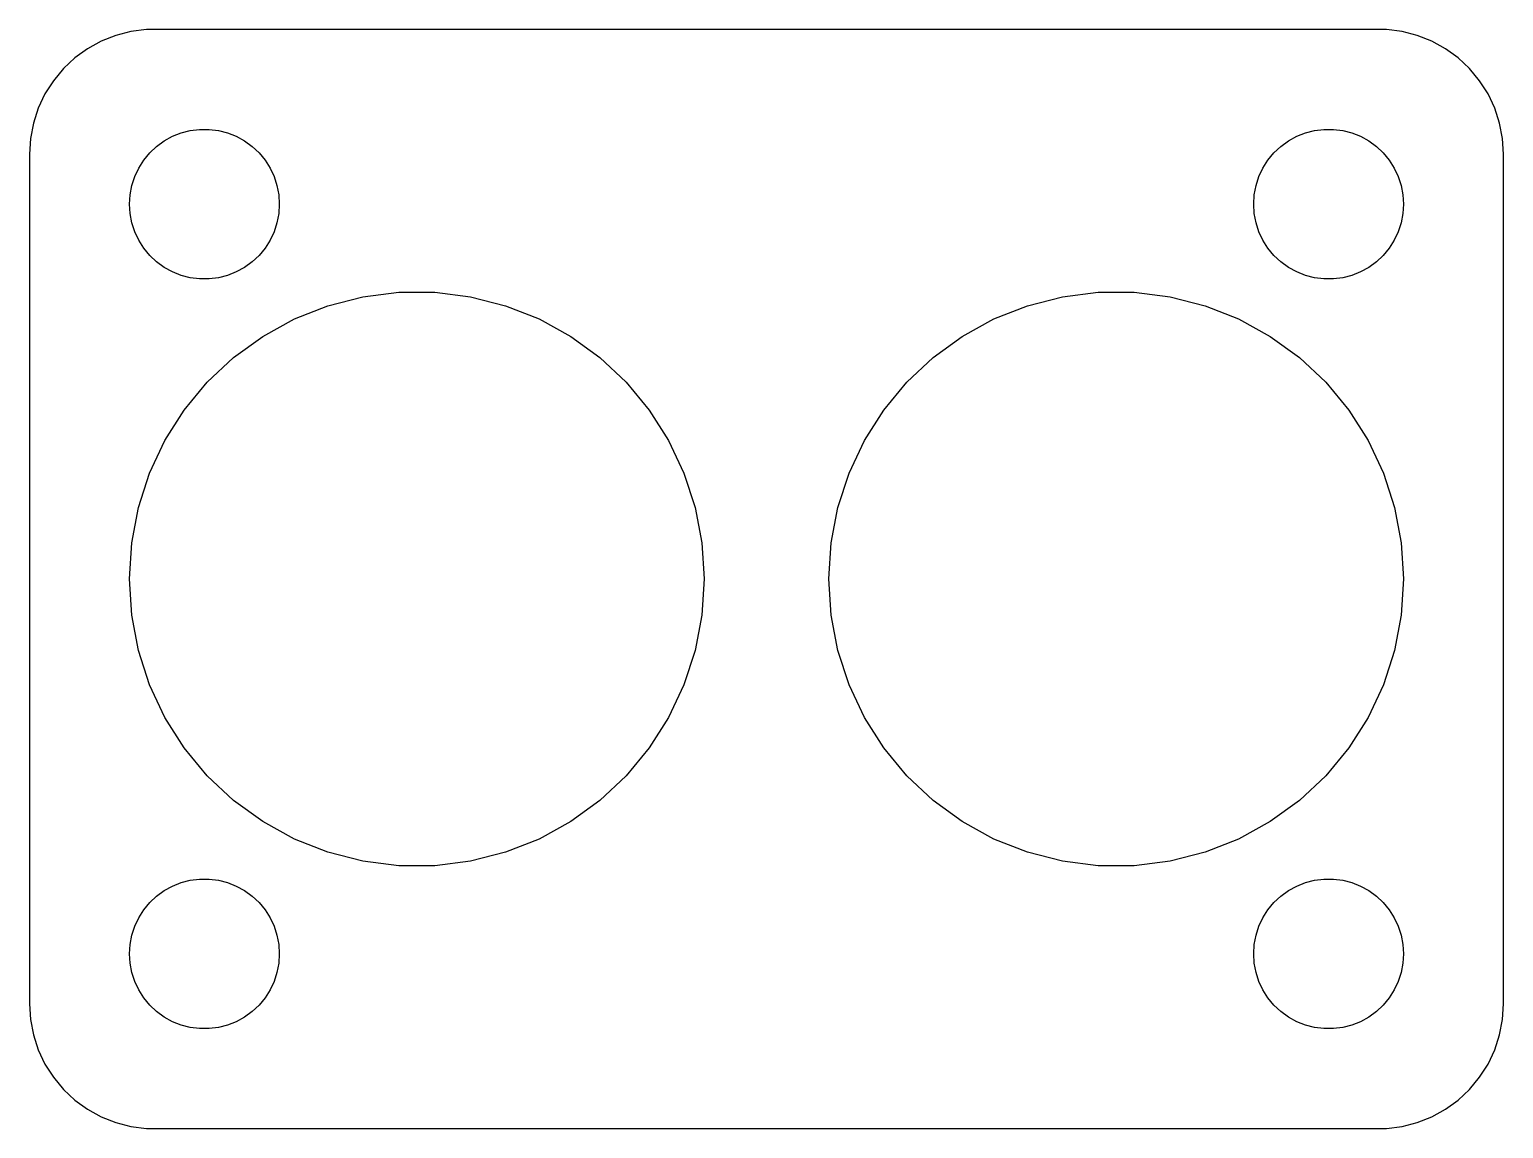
# Model space of a CAD drawing. Header units: metres. Extents: x -29.5 to 29.5, y 32 to 76.
import ezdxf

# ---------------------------------------------------------------- set-up
doc = ezdxf.new("R2010")
doc.units = ezdxf.units.M

msp = doc.modelspace()

# ---------------------------------------------------------------- linework, layer by layer
for p, q in [((-26.6289, 75.5241), (-27.1791, 75.2216)), ((-26.0451, 75.7553), (-26.6289, 75.5241)), ((-25.4369, 75.9114), (-26.0451, 75.7553)), ((-24.8139, 75.9901), (-25.4369, 75.9114)), ((24.8139, 75.9901), (-24.8139, 75.9901)), ((25.4369, 75.9114), (24.8139, 75.9901)), ((26.0451, 75.7553), (25.4369, 75.9114)), ((26.6289, 75.5241), (26.0451, 75.7553)), ((27.1791, 75.2216), (26.6289, 75.5241)), ((-27.1791, 75.2216), (-27.6871, 74.8526)), ((27.6871, 74.8526), (27.1791, 75.2216)), ((-28.1448, 74.4227), (-28.5451, 73.9389)), ((-27.6871, 74.8526), (-28.1448, 74.4227)), ((28.1448, 74.4227), (27.6871, 74.8526)), ((28.5451, 73.9389), (28.1448, 74.4227)), ((-28.5451, 73.9389), (-28.8815, 73.4088)), ((28.8815, 73.4088), (28.5451, 73.9389)), ((-28.8815, 73.4088), (-29.1489, 72.8406)), ((29.1489, 72.8406), (28.8815, 73.4088)), ((-29.1489, 72.8406), (-29.3429, 72.2434)), ((29.3429, 72.2434), (29.1489, 72.8406)), ((-29.3429, 72.2434), (-29.4606, 71.6267)), ((-23.0621, 71.9469), (-22.6884, 71.9941)), ((-22.6884, 71.9941), (-22.3116, 71.9941)), ((-22.3116, 71.9941), (-21.9379, 71.9469)), ((21.9379, 71.9469), (22.3116, 71.9941)), ((22.3116, 71.9941), (22.6884, 71.9941)), ((22.6884, 71.9941), (23.0621, 71.9469)), ((29.4606, 71.6267), (29.3429, 72.2434)), ((-29.4606, 71.6267), (-29.5, 71)), ((-24.4123, 71.3115), (-24.1075, 71.533)), ((-24.1075, 71.533), (-23.7773, 71.7145)), ((-23.7773, 71.7145), (-23.427, 71.8532)), ((-23.427, 71.8532), (-23.0621, 71.9469)), ((-21.9379, 71.9469), (-21.5729, 71.8532)), ((-21.5729, 71.8532), (-21.2227, 71.7145)), ((-21.2227, 71.7145), (-20.8925, 71.533)), ((-20.8925, 71.533), (-20.5877, 71.3115)), ((20.5877, 71.3115), (20.8925, 71.533)), ((20.8925, 71.533), (21.2227, 71.7145)), ((21.2227, 71.7145), (21.5729, 71.8532)), ((21.5729, 71.8532), (21.9379, 71.9469)), ((23.0621, 71.9469), (23.427, 71.8532)), ((23.427, 71.8532), (23.7773, 71.7145)), ((23.7773, 71.7145), (24.1075, 71.533)), ((24.1075, 71.533), (24.4123, 71.3115)), ((29.5, 71), (29.4606, 71.6267)), ((-29.5, 71), (-29.5, 37)), ((-24.927, 70.7634), (-24.6869, 71.0536)), ((-24.6869, 71.0536), (-24.4123, 71.3115)), ((-20.5877, 71.3115), (-20.3131, 71.0536)), ((-20.3131, 71.0536), (-20.0729, 70.7634)), ((20.0729, 70.7634), (20.3131, 71.0536)), ((20.3131, 71.0536), (20.5877, 71.3115)), ((24.4123, 71.3115), (24.6869, 71.0536)), ((24.6869, 71.0536), (24.927, 70.7634)), ((29.5, 37), (29.5, 71)), ((-25.2893, 70.1044), (-25.1289, 70.4453)), ((-25.1289, 70.4453), (-24.927, 70.7634)), ((-20.0729, 70.7634), (-19.8711, 70.4453)), ((-19.8711, 70.4453), (-19.7107, 70.1044)), ((19.7107, 70.1044), (19.8711, 70.4453)), ((19.8711, 70.4453), (20.0729, 70.7634)), ((24.927, 70.7634), (25.1289, 70.4453)), ((25.1289, 70.4453), (25.2893, 70.1044)), ((-25.4763, 69.376), (-25.4057, 69.7461)), ((-25.4057, 69.7461), (-25.2893, 70.1044)), ((-19.7107, 70.1044), (-19.5942, 69.7461)), ((-19.5942, 69.7461), (-19.5237, 69.376)), ((19.5237, 69.376), (19.5942, 69.7461)), ((19.5942, 69.7461), (19.7107, 70.1044)), ((25.2893, 70.1044), (25.4057, 69.7461)), ((25.4057, 69.7461), (25.4763, 69.376)), ((-25.5, 69), (-25.4763, 69.376)), ((-19.5237, 69.376), (-19.5, 69)), ((19.5, 69), (19.5237, 69.376)), ((25.4763, 69.376), (25.5, 69)), ((-25.4763, 68.624), (-25.5, 69)), ((-25.4057, 68.2539), (-25.4763, 68.624)), ((-19.5237, 68.624), (-19.5942, 68.2539)), ((-19.5, 69), (-19.5237, 68.624)), ((19.5237, 68.624), (19.5, 69)), ((19.5942, 68.2539), (19.5237, 68.624)), ((25.4763, 68.624), (25.4057, 68.2539)), ((25.5, 69), (25.4763, 68.624)), ((-25.2893, 67.8956), (-25.4057, 68.2539)), ((-25.1289, 67.5547), (-25.2893, 67.8956)), ((-19.7107, 67.8956), (-19.8711, 67.5547)), ((-19.5942, 68.2539), (-19.7107, 67.8956)), ((19.7107, 67.8956), (19.5942, 68.2539)), ((19.8711, 67.5547), (19.7107, 67.8956)), ((25.2893, 67.8956), (25.1289, 67.5547)), ((25.4057, 68.2539), (25.2893, 67.8956)), ((-24.927, 67.2366), (-25.1289, 67.5547)), ((-19.8711, 67.5547), (-20.0729, 67.2366)), ((20.0729, 67.2366), (19.8711, 67.5547)), ((25.1289, 67.5547), (24.927, 67.2366)), ((-24.6869, 66.9464), (-24.927, 67.2366)), ((-24.4123, 66.6884), (-24.6869, 66.9464)), ((-24.1075, 66.467), (-24.4123, 66.6884)), ((-20.5877, 66.6884), (-20.8925, 66.467)), ((-20.3131, 66.9464), (-20.5877, 66.6884)), ((-20.0729, 67.2366), (-20.3131, 66.9464)), ((20.3131, 66.9464), (20.0729, 67.2366)), ((20.5877, 66.6884), (20.3131, 66.9464)), ((20.8925, 66.467), (20.5877, 66.6884)), ((24.4123, 66.6884), (24.1075, 66.467)), ((24.6869, 66.9464), (24.4123, 66.6884)), ((24.927, 67.2366), (24.6869, 66.9464)), ((-23.7773, 66.2855), (-24.1075, 66.467)), ((-23.427, 66.1468), (-23.7773, 66.2855)), ((-23.0621, 66.0531), (-23.427, 66.1468)), ((-21.5729, 66.1468), (-21.9379, 66.0531)), ((-21.2227, 66.2855), (-21.5729, 66.1468)), ((-20.8925, 66.467), (-21.2227, 66.2855)), ((21.2227, 66.2855), (20.8925, 66.467)), ((21.5729, 66.1468), (21.2227, 66.2855)), ((21.9379, 66.0531), (21.5729, 66.1468)), ((23.427, 66.1468), (23.0621, 66.0531)), ((23.7773, 66.2855), (23.427, 66.1468)), ((24.1075, 66.467), (23.7773, 66.2855)), ((-22.6884, 66.0059), (-23.0621, 66.0531)), ((-22.3116, 66.0059), (-22.6884, 66.0059)), ((-21.9379, 66.0531), (-22.3116, 66.0059)), ((22.3116, 66.0059), (21.9379, 66.0531)), ((22.6884, 66.0059), (22.3116, 66.0059)), ((23.0621, 66.0531), (22.6884, 66.0059)), ((-18.8965, 64.4055), (-17.5537, 64.9371)), ((-17.5537, 64.9371), (-16.1549, 65.2963)), ((-16.1549, 65.2963), (-14.7221, 65.4773)), ((-14.7221, 65.4773), (-13.2779, 65.4773)), ((-13.2779, 65.4773), (-11.8451, 65.2963)), ((-11.8451, 65.2963), (-10.4463, 64.9371)), ((-10.4463, 64.9371), (-9.10353, 64.4055)), ((9.10353, 64.4055), (10.4463, 64.9371)), ((10.4463, 64.9371), (11.8451, 65.2963)), ((11.8451, 65.2963), (13.2779, 65.4773)), ((13.2779, 65.4773), (14.7221, 65.4773)), ((14.7221, 65.4773), (16.1549, 65.2963)), ((16.1549, 65.2963), (17.5537, 64.9371)), ((17.5537, 64.9371), (18.8965, 64.4055)), ((-20.162, 63.7098), (-18.8965, 64.4055)), ((-9.10353, 64.4055), (-7.83798, 63.7098)), ((7.83798, 63.7098), (9.10353, 64.4055)), ((18.8965, 64.4055), (20.162, 63.7098)), ((-21.3304, 62.8609), (-20.162, 63.7098)), ((-7.83798, 63.7098), (-6.66962, 62.8609)), ((6.66962, 62.8609), (7.83798, 63.7098)), ((20.162, 63.7098), (21.3304, 62.8609)), ((-22.3831, 61.8723), (-21.3304, 62.8609)), ((-6.66962, 62.8609), (-5.61685, 61.8723)), ((5.61685, 61.8723), (6.66962, 62.8609)), ((21.3304, 62.8609), (22.3831, 61.8723)), ((-23.3037, 60.7595), (-22.3831, 61.8723)), ((-5.61685, 61.8723), (-4.6963, 60.7595)), ((4.6963, 60.7595), (5.61685, 61.8723)), ((22.3831, 61.8723), (23.3037, 60.7595)), ((-24.0775, 59.5402), (-23.3037, 60.7595)), ((-4.6963, 60.7595), (-3.92247, 59.5402)), ((3.92247, 59.5402), (4.6963, 60.7595)), ((23.3037, 60.7595), (24.0775, 59.5402)), ((-24.6924, 58.2334), (-24.0775, 59.5402)), ((-3.92247, 59.5402), (-3.30756, 58.2334)), ((3.30756, 58.2334), (3.92247, 59.5402)), ((24.0775, 59.5402), (24.6924, 58.2334)), ((-25.1387, 56.8599), (-24.6924, 58.2334)), ((-3.30756, 58.2334), (-2.86128, 56.8599)), ((2.86128, 56.8599), (3.30756, 58.2334)), ((24.6924, 58.2334), (25.1387, 56.8599)), ((-25.4093, 55.4413), (-25.1387, 56.8599)), ((-2.86128, 56.8599), (-2.59067, 55.4413)), ((2.59067, 55.4413), (2.86128, 56.8599)), ((25.1387, 56.8599), (25.4093, 55.4413)), ((-25.5, 54), (-25.4093, 55.4413)), ((-2.59067, 55.4413), (-2.5, 54)), ((2.5, 54), (2.59067, 55.4413)), ((25.4093, 55.4413), (25.5, 54)), ((-25.4093, 52.5587), (-25.5, 54)), ((-2.5, 54), (-2.59067, 52.5587)), ((2.59067, 52.5587), (2.5, 54)), ((25.5, 54), (25.4093, 52.5587)), ((-25.1387, 51.1401), (-25.4093, 52.5587)), ((-2.59067, 52.5587), (-2.86128, 51.1401)), ((2.86128, 51.1401), (2.59067, 52.5587)), ((25.4093, 52.5587), (25.1387, 51.1401)), ((-24.6924, 49.7666), (-25.1387, 51.1401)), ((-2.86128, 51.1401), (-3.30756, 49.7666)), ((3.30756, 49.7666), (2.86128, 51.1401)), ((25.1387, 51.1401), (24.6924, 49.7666)), ((-24.0775, 48.4598), (-24.6924, 49.7666)), ((-3.30756, 49.7666), (-3.92247, 48.4598)), ((3.92247, 48.4598), (3.30756, 49.7666)), ((24.6924, 49.7666), (24.0775, 48.4598)), ((-23.3037, 47.2405), (-24.0775, 48.4598)), ((-3.92247, 48.4598), (-4.6963, 47.2405)), ((4.6963, 47.2405), (3.92247, 48.4598)), ((24.0775, 48.4598), (23.3037, 47.2405)), ((-22.3831, 46.1277), (-23.3037, 47.2405)), ((-4.6963, 47.2405), (-5.61685, 46.1277)), ((5.61685, 46.1277), (4.6963, 47.2405)), ((23.3037, 47.2405), (22.3831, 46.1277)), ((-21.3304, 45.1391), (-22.3831, 46.1277)), ((-5.61685, 46.1277), (-6.66962, 45.1391)), ((6.66962, 45.1391), (5.61685, 46.1277)), ((22.3831, 46.1277), (21.3304, 45.1391)), ((-20.162, 44.2902), (-21.3304, 45.1391)), ((-6.66962, 45.1391), (-7.83798, 44.2902)), ((7.83798, 44.2902), (6.66962, 45.1391)), ((21.3304, 45.1391), (20.162, 44.2902)), ((-18.8965, 43.5945), (-20.162, 44.2902)), ((-7.83798, 44.2902), (-9.10353, 43.5945)), ((9.10353, 43.5945), (7.83798, 44.2902)), ((20.162, 44.2902), (18.8965, 43.5945)), ((-17.5537, 43.0629), (-18.8965, 43.5945)), ((-9.10353, 43.5945), (-10.4463, 43.0629)), ((10.4463, 43.0629), (9.10353, 43.5945)), ((18.8965, 43.5945), (17.5537, 43.0629)), ((-16.1549, 42.7037), (-17.5537, 43.0629)), ((-14.7221, 42.5227), (-16.1549, 42.7037)), ((-13.2779, 42.5227), (-14.7221, 42.5227)), ((-11.8451, 42.7037), (-13.2779, 42.5227)), ((-10.4463, 43.0629), (-11.8451, 42.7037)), ((11.8451, 42.7037), (10.4463, 43.0629)), ((13.2779, 42.5227), (11.8451, 42.7037)), ((14.7221, 42.5227), (13.2779, 42.5227)), ((16.1549, 42.7037), (14.7221, 42.5227)), ((17.5537, 43.0629), (16.1549, 42.7037)), ((-23.427, 41.8532), (-23.0621, 41.9469)), ((-23.0621, 41.9469), (-22.6884, 41.9941)), ((-22.6884, 41.9941), (-22.3116, 41.9941)), ((-22.3116, 41.9941), (-21.9379, 41.9469)), ((-21.9379, 41.9469), (-21.5729, 41.8532)), ((21.5729, 41.8532), (21.9379, 41.9469)), ((21.9379, 41.9469), (22.3116, 41.9941)), ((22.3116, 41.9941), (22.6884, 41.9941)), ((22.6884, 41.9941), (23.0621, 41.9469)), ((23.0621, 41.9469), (23.427, 41.8532)), ((-24.6869, 41.0536), (-24.4123, 41.3116)), ((-24.4123, 41.3116), (-24.1075, 41.533)), ((-24.1075, 41.533), (-23.7773, 41.7145)), ((-23.7773, 41.7145), (-23.427, 41.8532)), ((-21.5729, 41.8532), (-21.2227, 41.7145)), ((-21.2227, 41.7145), (-20.8925, 41.533)), ((-20.8925, 41.533), (-20.5877, 41.3116)), ((-20.5877, 41.3116), (-20.3131, 41.0536)), ((20.3131, 41.0536), (20.5877, 41.3116)), ((20.5877, 41.3116), (20.8925, 41.533)), ((20.8925, 41.533), (21.2227, 41.7145)), ((21.2227, 41.7145), (21.5729, 41.8532)), ((23.427, 41.8532), (23.7773, 41.7145)), ((23.7773, 41.7145), (24.1075, 41.533)), ((24.1075, 41.533), (24.4123, 41.3116)), ((24.4123, 41.3116), (24.6869, 41.0536)), ((-25.1289, 40.4453), (-24.927, 40.7634)), ((-24.927, 40.7634), (-24.6869, 41.0536)), ((-20.3131, 41.0536), (-20.0729, 40.7634)), ((-20.0729, 40.7634), (-19.8711, 40.4453)), ((19.8711, 40.4453), (20.0729, 40.7634)), ((20.0729, 40.7634), (20.3131, 41.0536)), ((24.6869, 41.0536), (24.927, 40.7634)), ((24.927, 40.7634), (25.1289, 40.4453)), ((-25.2893, 40.1044), (-25.1289, 40.4453)), ((-19.8711, 40.4453), (-19.7107, 40.1044)), ((19.7107, 40.1044), (19.8711, 40.4453)), ((25.1289, 40.4453), (25.2893, 40.1044)), ((-25.4763, 39.376), (-25.4057, 39.7461)), ((-25.4057, 39.7461), (-25.2893, 40.1044)), ((-19.7107, 40.1044), (-19.5942, 39.7461)), ((-19.5942, 39.7461), (-19.5237, 39.376)), ((19.5237, 39.376), (19.5942, 39.7461)), ((19.5942, 39.7461), (19.7107, 40.1044)), ((25.2893, 40.1044), (25.4057, 39.7461)), ((25.4057, 39.7461), (25.4763, 39.376)), ((-25.5, 39), (-25.4763, 39.376)), ((-25.4763, 38.624), (-25.5, 39)), ((-19.5237, 39.376), (-19.5, 39)), ((-19.5, 39), (-19.5237, 38.624)), ((19.5, 39), (19.5237, 39.376)), ((19.5237, 38.624), (19.5, 39)), ((25.4763, 39.376), (25.5, 39)), ((25.5, 39), (25.4763, 38.624)), ((-25.4057, 38.2539), (-25.4763, 38.624)), ((-19.5237, 38.624), (-19.5942, 38.2539)), ((19.5942, 38.2539), (19.5237, 38.624)), ((25.4763, 38.624), (25.4057, 38.2539)), ((-25.2893, 37.8956), (-25.4057, 38.2539)), ((-25.1289, 37.5547), (-25.2893, 37.8956)), ((-19.7107, 37.8956), (-19.8711, 37.5547)), ((-19.5942, 38.2539), (-19.7107, 37.8956)), ((19.7107, 37.8956), (19.5942, 38.2539)), ((19.8711, 37.5547), (19.7107, 37.8956)), ((25.2893, 37.8956), (25.1289, 37.5547)), ((25.4057, 38.2539), (25.2893, 37.8956)), ((-24.927, 37.2366), (-25.1289, 37.5547)), ((-24.6869, 36.9464), (-24.927, 37.2366)), ((-20.0729, 37.2366), (-20.3131, 36.9464)), ((-19.8711, 37.5547), (-20.0729, 37.2366)), ((20.0729, 37.2366), (19.8711, 37.5547)), ((20.3131, 36.9464), (20.0729, 37.2366)), ((24.927, 37.2366), (24.6869, 36.9464)), ((25.1289, 37.5547), (24.927, 37.2366)), ((-29.5, 37), (-29.4606, 36.3733)), ((-24.4123, 36.6885), (-24.6869, 36.9464)), ((-24.1075, 36.467), (-24.4123, 36.6885)), ((-20.5877, 36.6885), (-20.8925, 36.467)), ((-20.3131, 36.9464), (-20.5877, 36.6885)), ((20.5877, 36.6885), (20.3131, 36.9464)), ((20.8925, 36.467), (20.5877, 36.6885)), ((24.4123, 36.6885), (24.1075, 36.467)), ((24.6869, 36.9464), (24.4123, 36.6885)), ((29.4606, 36.3733), (29.5, 37)), ((-29.4606, 36.3733), (-29.3429, 35.7566)), ((-23.7773, 36.2855), (-24.1075, 36.467)), ((-23.427, 36.1468), (-23.7773, 36.2855)), ((-23.0621, 36.0531), (-23.427, 36.1468)), ((-22.6884, 36.0059), (-23.0621, 36.0531)), ((-22.3116, 36.0059), (-22.6884, 36.0059)), ((-21.9379, 36.0531), (-22.3116, 36.0059)), ((-21.5729, 36.1468), (-21.9379, 36.0531)), ((-21.2227, 36.2855), (-21.5729, 36.1468)), ((-20.8925, 36.467), (-21.2227, 36.2855)), ((21.2227, 36.2855), (20.8925, 36.467)), ((21.5729, 36.1468), (21.2227, 36.2855)), ((21.9379, 36.0531), (21.5729, 36.1468)), ((22.3116, 36.0059), (21.9379, 36.0531)), ((22.6884, 36.0059), (22.3116, 36.0059)), ((23.0621, 36.0531), (22.6884, 36.0059)), ((23.427, 36.1468), (23.0621, 36.0531)), ((23.7773, 36.2855), (23.427, 36.1468)), ((24.1075, 36.467), (23.7773, 36.2855)), ((29.3429, 35.7566), (29.4606, 36.3733)), ((-29.3429, 35.7566), (-29.1489, 35.1594)), ((29.1489, 35.1594), (29.3429, 35.7566)), ((-29.1489, 35.1594), (-28.8815, 34.5912)), ((28.8815, 34.5912), (29.1489, 35.1594)), ((-28.8815, 34.5912), (-28.5451, 34.0611)), ((28.5451, 34.0611), (28.8815, 34.5912)), ((-28.5451, 34.0611), (-28.1448, 33.5773)), ((28.1448, 33.5773), (28.5451, 34.0611)), ((-28.1448, 33.5773), (-27.6871, 33.1474)), ((-27.6871, 33.1474), (-27.1791, 32.7784)), ((27.1791, 32.7784), (27.6871, 33.1474)), ((27.6871, 33.1474), (28.1448, 33.5773)), ((-27.1791, 32.7784), (-26.6289, 32.4759)), ((-26.6289, 32.4759), (-26.0451, 32.2447)), ((26.0451, 32.2447), (26.6289, 32.4759)), ((26.6289, 32.4759), (27.1791, 32.7784)), ((-26.0451, 32.2447), (-25.4369, 32.0886)), ((-25.4369, 32.0886), (-24.8139, 32.0099)), ((-24.8139, 32.0099), (24.8139, 32.0099)), ((24.8139, 32.0099), (25.4369, 32.0886)), ((25.4369, 32.0886), (26.0451, 32.2447))]:
    msp.add_line(p, q)

doc.saveas('drawing.dxf')
